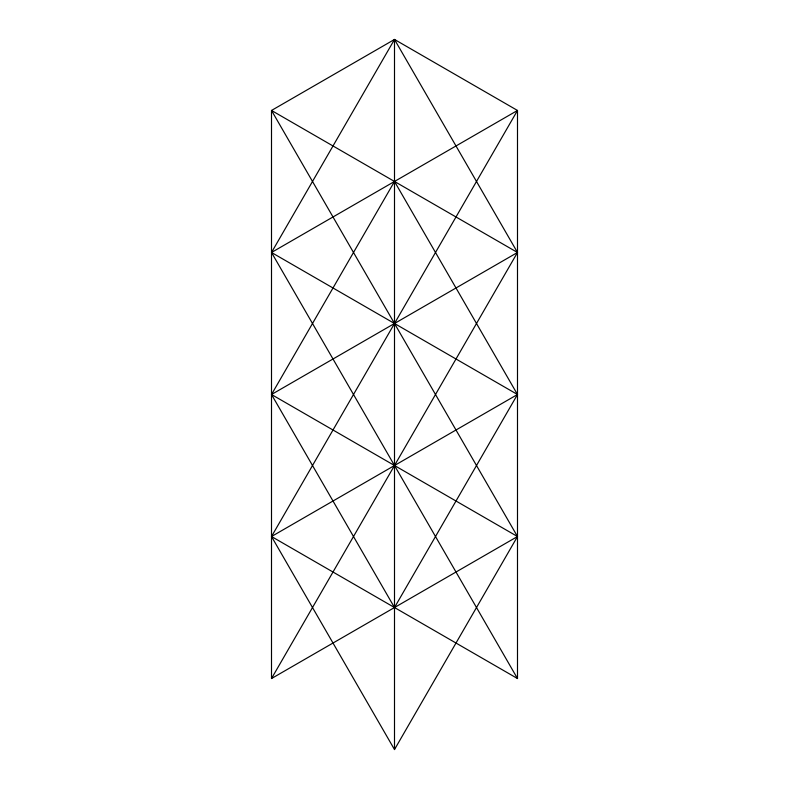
<?xml version="1.0" encoding="UTF-8"?>
<svg xmlns="http://www.w3.org/2000/svg" width="789" height="789" viewBox="0 0 789 789"><rect width="100%" height="100%" fill="white"/><g stroke="black" fill="none" stroke-linecap="round" stroke-linejoin="round"><path stroke-width="1.18" d="M517.495 678.54L394.5 607.53L271.505 394.5L517.495 252.48L394.5 39.45L271.505 252.48L517.495 678.54L517.495 110.46L394.5 39.45L271.505 110.46L271.505 678.54L517.495 536.52L271.505 110.46L517.495 252.48L271.505 678.54M394.5 749.55L517.495 536.52L271.505 394.5L394.5 181.47L517.495 394.5L394.5 607.53L271.505 536.52L517.495 110.46L271.505 252.48L517.495 394.5L271.505 536.52L394.5 749.55L394.5 39.45"/></g></svg>
